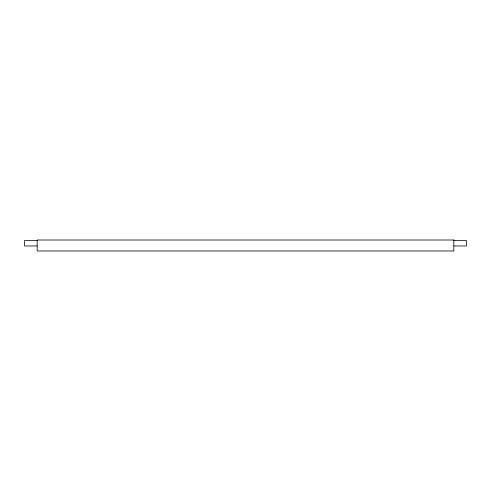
<?xml version="1.0" encoding="UTF-8"?>
<svg xmlns="http://www.w3.org/2000/svg" width="491" height="491" viewBox="0 0 491 491"><rect width="100%" height="100%" fill="white"/><g stroke="black" fill="none" stroke-linecap="round" stroke-linejoin="round"><path stroke-width="0.74" d="M37.181 240.572L24.55 240.572L24.55 245.96L37.181 245.96M453.819 240.572L466.45 240.572L466.45 245.96L453.819 245.96M453.819 240.007L37.181 240.007L37.181 250.993L453.819 250.993L453.819 240.007"/></g></svg>
